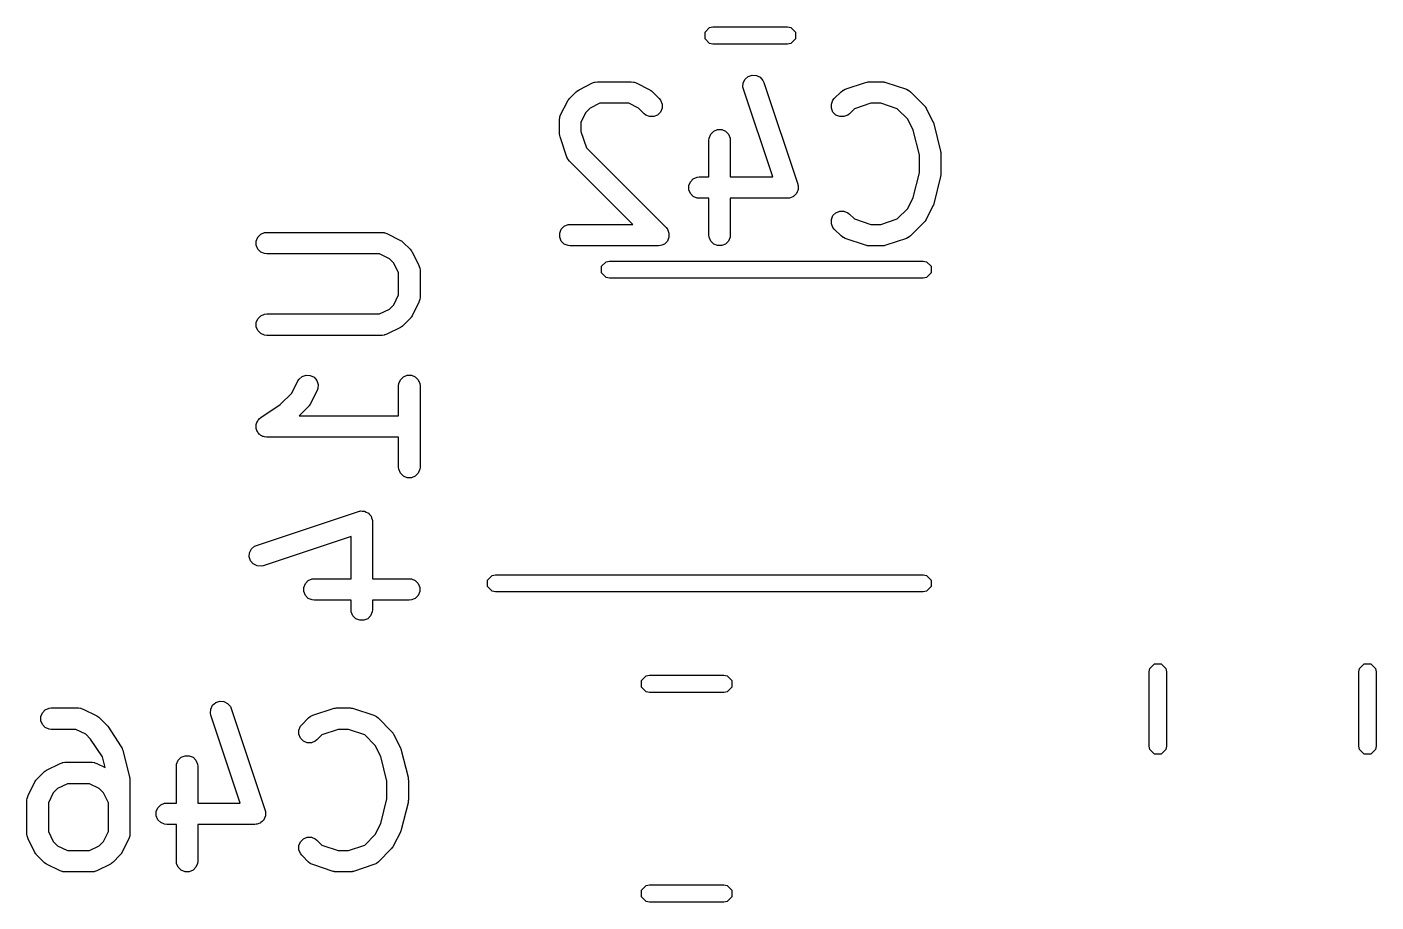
# Model space of a CAD drawing. Header units: inches. Extents: x 0.27 to 2.89, y 0.32 to 2.19.
# Drawn here: x 0.2699 to 0.6423, y 0.8537 to 1.0953 of the extents above; entities that cross this region are included whole.
import ezdxf

# ---------------------------------------------------------------- set-up
doc = ezdxf.new("R2010")
doc.units = ezdxf.units.IN
doc.header["$MEASUREMENT"] = 0
doc.layers.add('BLACK', color=250, linetype='CONTINUOUS')

msp = doc.modelspace()

# ---------------------------------------------------------------- linework, layer by layer
at = {"layer": 'BLACK', "linetype": 'CONTINUOUS'}
for p, q in [((0.45708, 1.09383), (0.45835, 1.0951)), ((0.45835, 1.0951), (0.45926, 1.09528)), ((0.45926, 1.09528), (0.47983, 1.09528)), ((0.47983, 1.09528), (0.48073, 1.0951)), ((0.48073, 1.0951), (0.48201, 1.09383)), ((0.45708, 1.09202), (0.45708, 1.09383)), ((0.45835, 1.09074), (0.45708, 1.09202)), ((0.48201, 1.09202), (0.48073, 1.09074)), ((0.48201, 1.09383), (0.48201, 1.09202)), ((0.45926, 1.09056), (0.45835, 1.09074)), ((0.47983, 1.09056), (0.45926, 1.09056)), ((0.48073, 1.09074), (0.47983, 1.09056)), ((0.42604, 1.07982), (0.42658, 1.08003)), ((0.42658, 1.08003), (0.42669, 1.08004)), ((0.42669, 1.08004), (0.42679, 1.08008)), ((0.42679, 1.08008), (0.42736, 1.08013)), ((0.42736, 1.08013), (0.43673, 1.08013)), ((0.43673, 1.08013), (0.43731, 1.08008)), ((0.43731, 1.08008), (0.43741, 1.08004)), ((0.43741, 1.08004), (0.43751, 1.08003)), ((0.43751, 1.08003), (0.43806, 1.07982)), ((0.46763, 1.07984), (0.46815, 1.08087)), ((0.46815, 1.08087), (0.46902, 1.08162)), ((0.46902, 1.08162), (0.47011, 1.08198)), ((0.47011, 1.08198), (0.47126, 1.0819)), ((0.47126, 1.0819), (0.47229, 1.08139)), ((0.47229, 1.08139), (0.47305, 1.08052)), ((0.47305, 1.08052), (0.47328, 1.07999)), ((0.47328, 1.07999), (0.48266, 1.05187)), ((0.49579, 1.07811), (0.50142, 1.07998)), ((0.50142, 1.07998), (0.5017, 1.08005)), ((0.5017, 1.08005), (0.50178, 1.08008)), ((0.50178, 1.08008), (0.50188, 1.08009)), ((0.50188, 1.08009), (0.50198, 1.08011)), ((0.50198, 1.08011), (0.50206, 1.0801)), ((0.50206, 1.0801), (0.50235, 1.08013)), ((0.50235, 1.08013), (0.5061, 1.08013)), ((0.5061, 1.08013), (0.50639, 1.0801)), ((0.50639, 1.0801), (0.50647, 1.08011)), ((0.50647, 1.08011), (0.50657, 1.08009)), ((0.50657, 1.08009), (0.50668, 1.08008)), ((0.50668, 1.08008), (0.50675, 1.08005)), ((0.50675, 1.08005), (0.50703, 1.07998)), ((0.50703, 1.07998), (0.51266, 1.07811)), ((0.41965, 1.07552), (0.42152, 1.07739)), ((0.42152, 1.07739), (0.42175, 1.07758)), ((0.42175, 1.07758), (0.4218, 1.07764)), ((0.4218, 1.07764), (0.42189, 1.07769)), ((0.42189, 1.07769), (0.42197, 1.07776)), ((0.42197, 1.07776), (0.42204, 1.07779)), ((0.42204, 1.07779), (0.42229, 1.07795)), ((0.42229, 1.07795), (0.42604, 1.07982)), ((0.43806, 1.07982), (0.4418, 1.07795)), ((0.4418, 1.07795), (0.44205, 1.07779)), ((0.44205, 1.07779), (0.44212, 1.07776)), ((0.44212, 1.07776), (0.44221, 1.07769)), ((0.44221, 1.07769), (0.44229, 1.07764)), ((0.44229, 1.07764), (0.44235, 1.07758)), ((0.44235, 1.07758), (0.44257, 1.07739)), ((0.44257, 1.07739), (0.44445, 1.07552)), ((0.46755, 1.07869), (0.46763, 1.07984)), ((0.46768, 1.07812), (0.46755, 1.07869)), ((0.47576, 1.05389), (0.46768, 1.07812)), ((0.49276, 1.07552), (0.49464, 1.07739)), ((0.49464, 1.07739), (0.49509, 1.07776)), ((0.49509, 1.07776), (0.49518, 1.0778)), ((0.49518, 1.0778), (0.49527, 1.07787)), ((0.49527, 1.07787), (0.49579, 1.07811)), ((0.51266, 1.07811), (0.51319, 1.07787)), ((0.51319, 1.07787), (0.51327, 1.0778)), ((0.51327, 1.0778), (0.51337, 1.07776)), ((0.51337, 1.07776), (0.51381, 1.07739)), ((0.51381, 1.07739), (0.51756, 1.07364)), ((0.41722, 1.071), (0.4191, 1.07475)), ((0.4191, 1.07475), (0.41925, 1.075)), ((0.41925, 1.075), (0.41928, 1.07507)), ((0.41928, 1.07507), (0.41935, 1.07515)), ((0.41935, 1.07515), (0.4194, 1.07524)), ((0.4194, 1.07524), (0.41946, 1.07529)), ((0.41946, 1.07529), (0.41965, 1.07552)), ((0.42536, 1.07288), (0.42416, 1.07168)), ((0.42806, 1.07423), (0.42536, 1.07288)), ((0.43604, 1.07423), (0.42806, 1.07423)), ((0.43874, 1.07288), (0.43604, 1.07423)), ((0.44027, 1.07134), (0.43874, 1.07288)), ((0.44445, 1.07552), (0.44481, 1.07507)), ((0.44481, 1.07507), (0.44526, 1.07401)), ((0.44526, 1.07285), (0.44481, 1.07179)), ((0.44526, 1.07401), (0.44526, 1.07285)), ((0.49196, 1.07401), (0.4924, 1.07507)), ((0.49196, 1.07285), (0.49196, 1.07401)), ((0.4924, 1.07179), (0.49196, 1.07285)), ((0.4924, 1.07507), (0.49276, 1.07552)), ((0.49832, 1.07272), (0.49694, 1.07134)), ((0.50283, 1.07423), (0.49832, 1.07272)), ((0.50562, 1.07423), (0.50283, 1.07423)), ((0.51013, 1.07272), (0.50562, 1.07423)), ((0.51305, 1.06981), (0.51013, 1.07272)), ((0.51756, 1.07364), (0.51775, 1.07342)), ((0.51775, 1.07342), (0.51781, 1.07337)), ((0.51781, 1.07337), (0.51786, 1.07328)), ((0.51786, 1.07328), (0.51793, 1.0732)), ((0.51793, 1.0732), (0.51796, 1.07312)), ((0.51796, 1.07312), (0.51812, 1.07288)), ((0.51812, 1.07288), (0.51999, 1.06913)), ((0.41691, 1.06968), (0.41697, 1.07026)), ((0.41691, 1.06593), (0.41691, 1.06968)), ((0.41697, 1.07026), (0.41701, 1.07036)), ((0.41701, 1.07046), (0.41722, 1.071)), ((0.41701, 1.07036), (0.41701, 1.07046)), ((0.42416, 1.07168), (0.42281, 1.06898)), ((0.42281, 1.06898), (0.42281, 1.06641)), ((0.44072, 1.07098), (0.44027, 1.07134)), ((0.44178, 1.07053), (0.44072, 1.07098)), ((0.44294, 1.07053), (0.44178, 1.07053)), ((0.444, 1.07098), (0.44294, 1.07053)), ((0.44481, 1.07179), (0.444, 1.07098)), ((0.49321, 1.07098), (0.4924, 1.07179)), ((0.49428, 1.07053), (0.49321, 1.07098)), ((0.49543, 1.07053), (0.49428, 1.07053)), ((0.49649, 1.07098), (0.49543, 1.07053)), ((0.49694, 1.07134), (0.49649, 1.07098)), ((0.51456, 1.06678), (0.51305, 1.06981)), ((0.51999, 1.06913), (0.52001, 1.06908)), ((0.52001, 1.06908), (0.52002, 1.06907)), ((0.52002, 1.06907), (0.52011, 1.06883)), ((0.52011, 1.06883), (0.5202, 1.06859)), ((0.41694, 1.06564), (0.41691, 1.06593)), ((0.41693, 1.06556), (0.41694, 1.06564)), ((0.41696, 1.06546), (0.41693, 1.06556)), ((0.41697, 1.06536), (0.41696, 1.06546)), ((0.417, 1.06528), (0.41697, 1.06536)), ((0.41706, 1.065), (0.417, 1.06528)), ((0.42281, 1.06641), (0.42432, 1.0619)), ((0.45821, 1.06463), (0.45865, 1.0657)), ((0.45865, 1.0657), (0.45947, 1.06651)), ((0.45947, 1.06651), (0.46053, 1.06695)), ((0.46053, 1.06695), (0.46168, 1.06695)), ((0.46168, 1.06695), (0.46275, 1.06651)), ((0.46275, 1.06651), (0.46356, 1.0657)), ((0.46356, 1.0657), (0.464, 1.06463)), ((0.51627, 1.05994), (0.51456, 1.06678)), ((0.5202, 1.06859), (0.5202, 1.06857)), ((0.5202, 1.06857), (0.52021, 1.06852)), ((0.52021, 1.06852), (0.52209, 1.06102)), ((0.41894, 1.05937), (0.41706, 1.065)), ((0.42432, 1.0619), (0.44632, 1.0399)), ((0.45815, 1.06406), (0.45821, 1.06463)), ((0.45815, 1.05389), (0.45815, 1.06406)), ((0.464, 1.06463), (0.46406, 1.06406)), ((0.46406, 1.06406), (0.46406, 1.05389)), ((0.41917, 1.05885), (0.41894, 1.05937)), ((0.41924, 1.05877), (0.41917, 1.05885)), ((0.41928, 1.05867), (0.41924, 1.05877)), ((0.41965, 1.05822), (0.41928, 1.05867)), ((0.43711, 1.04076), (0.41965, 1.05822)), ((0.51627, 1.05505), (0.51627, 1.05994)), ((0.52209, 1.06102), (0.5221, 1.06092)), ((0.5221, 1.06092), (0.52212, 1.06088)), ((0.52212, 1.06088), (0.52214, 1.06067)), ((0.52214, 1.06067), (0.52217, 1.06045)), ((0.52217, 1.06045), (0.52217, 1.06041)), ((0.52217, 1.06041), (0.52218, 1.06031)), ((0.52218, 1.06031), (0.52218, 1.05468)), ((0.45491, 1.05383), (0.45548, 1.05389)), ((0.45548, 1.05389), (0.45815, 1.05389)), ((0.46406, 1.05389), (0.47576, 1.05389)), ((0.51456, 1.04821), (0.51627, 1.05505)), ((0.52209, 1.05397), (0.52021, 1.04647)), ((0.5221, 1.05407), (0.52209, 1.05397)), ((0.52212, 1.05411), (0.5221, 1.05407)), ((0.52214, 1.05432), (0.52212, 1.05411)), ((0.52217, 1.05454), (0.52214, 1.05432)), ((0.52218, 1.05468), (0.52217, 1.05458)), ((0.52217, 1.05458), (0.52217, 1.05454)), ((0.45259, 1.05151), (0.45303, 1.05257)), ((0.45259, 1.05036), (0.45259, 1.05151)), ((0.45303, 1.04929), (0.45259, 1.05036)), ((0.45303, 1.05257), (0.45384, 1.05339)), ((0.45384, 1.05339), (0.45491, 1.05383)), ((0.4827, 1.05015), (0.48249, 1.04973)), ((0.48266, 1.05187), (0.48272, 1.05158)), ((0.48271, 1.05026), (0.4827, 1.05015)), ((0.48275, 1.05036), (0.48271, 1.05026)), ((0.48272, 1.05158), (0.48275, 1.05151)), ((0.48275, 1.05151), (0.48275, 1.05145)), ((0.48275, 1.05145), (0.48278, 1.0513)), ((0.48278, 1.0513), (0.48275, 1.05083)), ((0.48275, 1.05083), (0.48275, 1.05036)), ((0.45384, 1.04848), (0.45303, 1.04929)), ((0.45491, 1.04804), (0.45384, 1.04848)), ((0.45548, 1.04798), (0.45491, 1.04804)), ((0.45815, 1.04798), (0.45548, 1.04798)), ((0.45815, 1.03781), (0.45815, 1.04798)), ((0.47985, 1.04798), (0.46406, 1.04798)), ((0.46406, 1.04798), (0.46406, 1.03781)), ((0.48015, 1.04801), (0.47985, 1.04798)), ((0.48022, 1.048), (0.48015, 1.04801)), ((0.48028, 1.04802), (0.48022, 1.048)), ((0.48043, 1.04804), (0.48028, 1.04802)), ((0.48087, 1.04822), (0.48043, 1.04804)), ((0.48132, 1.04837), (0.48087, 1.04822)), ((0.4814, 1.04844), (0.48132, 1.04837)), ((0.48149, 1.04848), (0.4814, 1.04844)), ((0.48183, 1.04881), (0.48149, 1.04848)), ((0.48219, 1.04912), (0.48183, 1.04881)), ((0.48223, 1.04922), (0.48219, 1.04912)), ((0.48231, 1.04929), (0.48223, 1.04922)), ((0.48249, 1.04973), (0.48231, 1.04929)), ((0.51305, 1.04518), (0.51456, 1.04821)), ((0.52021, 1.04647), (0.5202, 1.04643)), ((0.5202, 1.04643), (0.5202, 1.0464)), ((0.49196, 1.04214), (0.4924, 1.0432)), ((0.4924, 1.0432), (0.49321, 1.04401)), ((0.49321, 1.04401), (0.49428, 1.04446)), ((0.49428, 1.04446), (0.49543, 1.04446)), ((0.49543, 1.04446), (0.49649, 1.04401)), ((0.49649, 1.04401), (0.49694, 1.04365)), ((0.49694, 1.04365), (0.49832, 1.04227)), ((0.51013, 1.04227), (0.51305, 1.04518)), ((0.51999, 1.04586), (0.51812, 1.04211)), ((0.52001, 1.04591), (0.51999, 1.04586)), ((0.52002, 1.04592), (0.52001, 1.04591)), ((0.52011, 1.04616), (0.52002, 1.04592)), ((0.5202, 1.0464), (0.52011, 1.04616)), ((0.41697, 1.03839), (0.41741, 1.03945)), ((0.41741, 1.03945), (0.41822, 1.04027)), ((0.41822, 1.04027), (0.41929, 1.04071)), ((0.41929, 1.04071), (0.41986, 1.04076)), ((0.41986, 1.04076), (0.43711, 1.04076)), ((0.44632, 1.0399), (0.44669, 1.03945)), ((0.44669, 1.03945), (0.44713, 1.03839)), ((0.49196, 1.04098), (0.49196, 1.04214)), ((0.4924, 1.03992), (0.49196, 1.04098)), ((0.49276, 1.03947), (0.4924, 1.03992)), ((0.49464, 1.0376), (0.49276, 1.03947)), ((0.49832, 1.04227), (0.50283, 1.04076)), ((0.50283, 1.04076), (0.50562, 1.04076)), ((0.50562, 1.04076), (0.51013, 1.04227)), ((0.51756, 1.04135), (0.51381, 1.0376)), ((0.51775, 1.04157), (0.51756, 1.04135)), ((0.51781, 1.04162), (0.51775, 1.04157)), ((0.51786, 1.04171), (0.51781, 1.04162)), ((0.51793, 1.04179), (0.51786, 1.04171)), ((0.51796, 1.04187), (0.51793, 1.04179)), ((0.51812, 1.04211), (0.51796, 1.04187)), ((0.33318, 1.03618), (0.33362, 1.03724)), ((0.33318, 1.03503), (0.33318, 1.03618)), ((0.33362, 1.03724), (0.33444, 1.03806)), ((0.33444, 1.03806), (0.3355, 1.0385)), ((0.3355, 1.0385), (0.33608, 1.03855)), ((0.33608, 1.03855), (0.36795, 1.03855)), ((0.36795, 1.03855), (0.36853, 1.0385)), ((0.36853, 1.0385), (0.36862, 1.03846)), ((0.36862, 1.03846), (0.36873, 1.03845)), ((0.36873, 1.03845), (0.36927, 1.03824)), ((0.36927, 1.03824), (0.37302, 1.03637)), ((0.37302, 1.03637), (0.37327, 1.03621)), ((0.37327, 1.03621), (0.37334, 1.03618)), ((0.37334, 1.03618), (0.37342, 1.03612)), ((0.37342, 1.03612), (0.37351, 1.03606)), ((0.37351, 1.03606), (0.37356, 1.036)), ((0.37356, 1.036), (0.37379, 1.03582)), ((0.37379, 1.03582), (0.37566, 1.03394)), ((0.41697, 1.03723), (0.41697, 1.03839)), ((0.41741, 1.03617), (0.41697, 1.03723)), ((0.41822, 1.03536), (0.41741, 1.03617)), ((0.41929, 1.03491), (0.41822, 1.03536)), ((0.44587, 1.03536), (0.44512, 1.03504)), ((0.44669, 1.03617), (0.44587, 1.03536)), ((0.44713, 1.03723), (0.44669, 1.03617)), ((0.44713, 1.03839), (0.44713, 1.03723)), ((0.45821, 1.03723), (0.45815, 1.03781)), ((0.45865, 1.03617), (0.45821, 1.03723)), ((0.45947, 1.03536), (0.45865, 1.03617)), ((0.46053, 1.03491), (0.45947, 1.03536)), ((0.46275, 1.03536), (0.46168, 1.03491)), ((0.46356, 1.03617), (0.46275, 1.03536)), ((0.464, 1.03723), (0.46356, 1.03617)), ((0.46406, 1.03781), (0.464, 1.03723)), ((0.49509, 1.03723), (0.49464, 1.0376)), ((0.49518, 1.03719), (0.49509, 1.03723)), ((0.49527, 1.03712), (0.49518, 1.03719)), ((0.49579, 1.03688), (0.49527, 1.03712)), ((0.50142, 1.03501), (0.49579, 1.03688)), ((0.51266, 1.03688), (0.50703, 1.03501)), ((0.51319, 1.03712), (0.51266, 1.03688)), ((0.51327, 1.03719), (0.51319, 1.03712)), ((0.51337, 1.03723), (0.51327, 1.03719)), ((0.51381, 1.0376), (0.51337, 1.03723)), ((0.33362, 1.03396), (0.33318, 1.03503)), ((0.33444, 1.03315), (0.33362, 1.03396)), ((0.3355, 1.03271), (0.33444, 1.03315)), ((0.33608, 1.03265), (0.3355, 1.03271)), ((0.36725, 1.03265), (0.33608, 1.03265)), ((0.36995, 1.0313), (0.36725, 1.03265)), ((0.37566, 1.03394), (0.37585, 1.03371)), ((0.37585, 1.03371), (0.37591, 1.03366)), ((0.37591, 1.03366), (0.37596, 1.03357)), ((0.37596, 1.03357), (0.37603, 1.03349)), ((0.37603, 1.03349), (0.37606, 1.03342)), ((0.37606, 1.03342), (0.37622, 1.03317)), ((0.37622, 1.03317), (0.37809, 1.02942)), ((0.41986, 1.03486), (0.41929, 1.03491)), ((0.44423, 1.03486), (0.41986, 1.03486)), ((0.44481, 1.03491), (0.44423, 1.03486)), ((0.44512, 1.03504), (0.44481, 1.03491)), ((0.46168, 1.03491), (0.46053, 1.03491)), ((0.5017, 1.03494), (0.50142, 1.03501)), ((0.50178, 1.03491), (0.5017, 1.03494)), ((0.50188, 1.0349), (0.50178, 1.03491)), ((0.50198, 1.03488), (0.50188, 1.0349)), ((0.50206, 1.03489), (0.50198, 1.03488)), ((0.50235, 1.03486), (0.50206, 1.03489)), ((0.5061, 1.03486), (0.50235, 1.03486)), ((0.50639, 1.03489), (0.5061, 1.03486)), ((0.50647, 1.03488), (0.50639, 1.03489)), ((0.50657, 1.0349), (0.50647, 1.03488)), ((0.50668, 1.03491), (0.50657, 1.0349)), ((0.50675, 1.03494), (0.50668, 1.03491)), ((0.50703, 1.03501), (0.50675, 1.03494)), ((0.37115, 1.0301), (0.36995, 1.0313)), ((0.3725, 1.02741), (0.37115, 1.0301)), ((0.37809, 1.02942), (0.3783, 1.02888)), ((0.3783, 1.02888), (0.37831, 1.02878)), ((0.37831, 1.02878), (0.37835, 1.02868)), ((0.37835, 1.02868), (0.3784, 1.0281)), ((0.3784, 1.0281), (0.3784, 1.0206)), ((0.42851, 1.02921), (0.42979, 1.03049)), ((0.42851, 1.0274), (0.42851, 1.02921)), ((0.42979, 1.03049), (0.43069, 1.03067)), ((0.43069, 1.03067), (0.51731, 1.03067)), ((0.51731, 1.03067), (0.51821, 1.03049)), ((0.51821, 1.03049), (0.51949, 1.02921)), ((0.51949, 1.02921), (0.51949, 1.0274)), ((0.3725, 1.0213), (0.3725, 1.02741)), ((0.42979, 1.02612), (0.42851, 1.0274)), ((0.43069, 1.02594), (0.42979, 1.02612)), ((0.51731, 1.02594), (0.43069, 1.02594)), ((0.51821, 1.02612), (0.51731, 1.02594)), ((0.51949, 1.0274), (0.51821, 1.02612)), ((0.37115, 1.0186), (0.3725, 1.0213)), ((0.3784, 1.0206), (0.37835, 1.02003)), ((0.36725, 1.01606), (0.36995, 1.01741)), ((0.36995, 1.01741), (0.37115, 1.0186)), ((0.37809, 1.01928), (0.37622, 1.01553)), ((0.3783, 1.01982), (0.37809, 1.01928)), ((0.37831, 1.01993), (0.3783, 1.01982)), ((0.37835, 1.02003), (0.37831, 1.01993)), ((0.33318, 1.01368), (0.33362, 1.01475)), ((0.33318, 1.01253), (0.33318, 1.01368)), ((0.33362, 1.01475), (0.33444, 1.01556)), ((0.33444, 1.01556), (0.3355, 1.016)), ((0.3355, 1.016), (0.33608, 1.01606)), ((0.33608, 1.01606), (0.36725, 1.01606)), ((0.37566, 1.01477), (0.37379, 1.01289)), ((0.37585, 1.01499), (0.37566, 1.01477)), ((0.37591, 1.01504), (0.37585, 1.01499)), ((0.37596, 1.01513), (0.37591, 1.01504)), ((0.37603, 1.01521), (0.37596, 1.01513)), ((0.37606, 1.01529), (0.37603, 1.01521)), ((0.37622, 1.01553), (0.37606, 1.01529)), ((0.33362, 1.01146), (0.33318, 1.01253)), ((0.33444, 1.01065), (0.33362, 1.01146)), ((0.3355, 1.01021), (0.33444, 1.01065)), ((0.33608, 1.01015), (0.3355, 1.01021)), ((0.36795, 1.01015), (0.33608, 1.01015)), ((0.36853, 1.01021), (0.36795, 1.01015)), ((0.36862, 1.01025), (0.36853, 1.01021)), ((0.36873, 1.01026), (0.36862, 1.01025)), ((0.36927, 1.01046), (0.36873, 1.01026)), ((0.37302, 1.01234), (0.36927, 1.01046)), ((0.37327, 1.01249), (0.37302, 1.01234)), ((0.37334, 1.01252), (0.37327, 1.01249)), ((0.37342, 1.01259), (0.37334, 1.01252)), ((0.37351, 1.01265), (0.37342, 1.01259)), ((0.37356, 1.01271), (0.37351, 1.01265)), ((0.37379, 1.01289), (0.37356, 1.01271)), ((0.34469, 0.99755), (0.345, 0.99804)), ((0.345, 0.99804), (0.34587, 0.9988)), ((0.34587, 0.9988), (0.34696, 0.99916)), ((0.34696, 0.99916), (0.34811, 0.99908)), ((0.34811, 0.99908), (0.34914, 0.99856)), ((0.34914, 0.99856), (0.34989, 0.99769)), ((0.37299, 0.99787), (0.37381, 0.99869)), ((0.37381, 0.99869), (0.37487, 0.99913)), ((0.37487, 0.99913), (0.37603, 0.99913)), ((0.37603, 0.99913), (0.37709, 0.99869)), ((0.37709, 0.99869), (0.3779, 0.99787)), ((0.34303, 0.99423), (0.34469, 0.99755)), ((0.34997, 0.99491), (0.34809, 0.99116)), ((0.34989, 0.99769), (0.35026, 0.9966)), ((0.35018, 0.99545), (0.34997, 0.99491)), ((0.35026, 0.9966), (0.35018, 0.99545)), ((0.3725, 0.99623), (0.37255, 0.99681)), ((0.3725, 0.98794), (0.3725, 0.99623)), ((0.37255, 0.99681), (0.37299, 0.99787)), ((0.3779, 0.99787), (0.37835, 0.99681)), ((0.37835, 0.99681), (0.3784, 0.99623)), ((0.3784, 0.99623), (0.3784, 0.97373)), ((0.33444, 0.98744), (0.33982, 0.99103)), ((0.33982, 0.99103), (0.34303, 0.99423)), ((0.34773, 0.99062), (0.34754, 0.99039)), ((0.34779, 0.99067), (0.34773, 0.99062)), ((0.34784, 0.99076), (0.34779, 0.99067)), ((0.34791, 0.99084), (0.34784, 0.99076)), ((0.34794, 0.99091), (0.34791, 0.99084)), ((0.34809, 0.99116), (0.34794, 0.99091)), ((0.33383, 0.98683), (0.33399, 0.98707)), ((0.33399, 0.98707), (0.33444, 0.98744)), ((0.33444, 0.98744), (0.33444, 0.98744)), ((0.33444, 0.98744), (0.33444, 0.98744)), ((0.33444, 0.98744), (0.33444, 0.98744)), ((0.34754, 0.99039), (0.34508, 0.98794)), ((0.34508, 0.98794), (0.3725, 0.98794)), ((0.33313, 0.98499), (0.33318, 0.98527)), ((0.33318, 0.9847), (0.33313, 0.98499)), ((0.33318, 0.98556), (0.3333, 0.98583)), ((0.33318, 0.98527), (0.33318, 0.98556)), ((0.33318, 0.98441), (0.33318, 0.9847)), ((0.33329, 0.98414), (0.33318, 0.98441)), ((0.33335, 0.98386), (0.33329, 0.98414)), ((0.3333, 0.98583), (0.33335, 0.98612)), ((0.33335, 0.98612), (0.33351, 0.98636)), ((0.33351, 0.98361), (0.33335, 0.98386)), ((0.33351, 0.98636), (0.33362, 0.98662)), ((0.33362, 0.98334), (0.33351, 0.98361)), ((0.33362, 0.98662), (0.33383, 0.98683)), ((0.33383, 0.98314), (0.33362, 0.98334)), ((0.33399, 0.9829), (0.33383, 0.98314)), ((0.33423, 0.98274), (0.33399, 0.9829)), ((0.33444, 0.98253), (0.33423, 0.98274)), ((0.33471, 0.98242), (0.33444, 0.98253)), ((0.33495, 0.98226), (0.33471, 0.98242)), ((0.33523, 0.9822), (0.33495, 0.98226)), ((0.3355, 0.98209), (0.33523, 0.9822)), ((0.33607, 0.98203), (0.3355, 0.98209)), ((0.33608, 0.98203), (0.33607, 0.98203)), ((0.3725, 0.98203), (0.33608, 0.98203)), ((0.33608, 0.98203), (0.33608, 0.98203)), ((0.33608, 0.98203), (0.33608, 0.98203)), ((0.3725, 0.97373), (0.3725, 0.98203)), ((0.37255, 0.97316), (0.3725, 0.97373)), ((0.37299, 0.97209), (0.37255, 0.97316)), ((0.37381, 0.97128), (0.37299, 0.97209)), ((0.3779, 0.97209), (0.37709, 0.97128)), ((0.37835, 0.97316), (0.3779, 0.97209)), ((0.3784, 0.97373), (0.37835, 0.97316)), ((0.37487, 0.97084), (0.37381, 0.97128)), ((0.37603, 0.97084), (0.37487, 0.97084)), ((0.37709, 0.97128), (0.37603, 0.97084)), ((0.33327, 0.95216), (0.36139, 0.96154)), ((0.36139, 0.96154), (0.36168, 0.9616)), ((0.36168, 0.9616), (0.36175, 0.96163)), ((0.36175, 0.96163), (0.36181, 0.96163)), ((0.36181, 0.96163), (0.36196, 0.96167)), ((0.36196, 0.96167), (0.36243, 0.96163)), ((0.36243, 0.96163), (0.3629, 0.96163)), ((0.3629, 0.96163), (0.363, 0.96159)), ((0.363, 0.96159), (0.36311, 0.96158)), ((0.36311, 0.96158), (0.36353, 0.96137)), ((0.36353, 0.96137), (0.36397, 0.96119)), ((0.36397, 0.96119), (0.36404, 0.96112)), ((0.36404, 0.96112), (0.36414, 0.96107)), ((0.36414, 0.96107), (0.36445, 0.96071)), ((0.36445, 0.96071), (0.36478, 0.96038)), ((0.36478, 0.96038), (0.36482, 0.96028)), ((0.36482, 0.96028), (0.36489, 0.9602)), ((0.36489, 0.9602), (0.36504, 0.95975)), ((0.36504, 0.95975), (0.36522, 0.95931)), ((0.36522, 0.95931), (0.36524, 0.95916)), ((0.36524, 0.95916), (0.36526, 0.95911)), ((0.36526, 0.95911), (0.36525, 0.95903)), ((0.36525, 0.95903), (0.36528, 0.95874)), ((0.36528, 0.95874), (0.36528, 0.94294)), ((0.35937, 0.95464), (0.33514, 0.94656)), ((0.35937, 0.94294), (0.35937, 0.95464)), ((0.33128, 0.94899), (0.33136, 0.95014)), ((0.33136, 0.95014), (0.33187, 0.95117)), ((0.33187, 0.95117), (0.33274, 0.95193)), ((0.33274, 0.95193), (0.33327, 0.95216)), ((0.33164, 0.9479), (0.33128, 0.94899)), ((0.33239, 0.94703), (0.33164, 0.9479)), ((0.33342, 0.94652), (0.33239, 0.94703)), ((0.33457, 0.94643), (0.33342, 0.94652)), ((0.33514, 0.94656), (0.33457, 0.94643)), ((0.34675, 0.94163), (0.34756, 0.94244)), ((0.34756, 0.94244), (0.34863, 0.94289)), ((0.34863, 0.94289), (0.3492, 0.94294)), ((0.3492, 0.94294), (0.35937, 0.94294)), ((0.36528, 0.94294), (0.37545, 0.94294)), ((0.37545, 0.94294), (0.37603, 0.94289)), ((0.37603, 0.94289), (0.37709, 0.94244)), ((0.37709, 0.94244), (0.3779, 0.94163)), ((0.39701, 0.9426), (0.39829, 0.94388)), ((0.39701, 0.94079), (0.39701, 0.9426)), ((0.39829, 0.94388), (0.3992, 0.94406)), ((0.3992, 0.94406), (0.51731, 0.94406)), ((0.51731, 0.94406), (0.51821, 0.94388)), ((0.51821, 0.94388), (0.51949, 0.9426)), ((0.51949, 0.9426), (0.51949, 0.94079)), ((0.34631, 0.94057), (0.34675, 0.94163)), ((0.34631, 0.93941), (0.34631, 0.94057)), ((0.34675, 0.93835), (0.34631, 0.93941)), ((0.3779, 0.94163), (0.37835, 0.94057)), ((0.37835, 0.93941), (0.3779, 0.93835)), ((0.37835, 0.94057), (0.37835, 0.93941)), ((0.39829, 0.93951), (0.39701, 0.94079)), ((0.3992, 0.93933), (0.39829, 0.93951)), ((0.51731, 0.93933), (0.3992, 0.93933)), ((0.51821, 0.93951), (0.51731, 0.93933)), ((0.51949, 0.94079), (0.51821, 0.93951)), ((0.34756, 0.93753), (0.34675, 0.93835)), ((0.34863, 0.93709), (0.34756, 0.93753)), ((0.3492, 0.93704), (0.34863, 0.93709)), ((0.35937, 0.93704), (0.3492, 0.93704)), ((0.35937, 0.93436), (0.35937, 0.93704)), ((0.37545, 0.93704), (0.36528, 0.93704)), ((0.36528, 0.93704), (0.36528, 0.93436)), ((0.37603, 0.93709), (0.37545, 0.93704)), ((0.37709, 0.93753), (0.37603, 0.93709)), ((0.3779, 0.93835), (0.37709, 0.93753)), ((0.35943, 0.93379), (0.35937, 0.93436)), ((0.35987, 0.93272), (0.35943, 0.93379)), ((0.36069, 0.93191), (0.35987, 0.93272)), ((0.36175, 0.93147), (0.36069, 0.93191)), ((0.3629, 0.93147), (0.36175, 0.93147)), ((0.36397, 0.93191), (0.3629, 0.93147)), ((0.36478, 0.93272), (0.36397, 0.93191)), ((0.36522, 0.93379), (0.36478, 0.93272)), ((0.36528, 0.93436), (0.36522, 0.93379)), ((0.43953, 0.91484), (0.44081, 0.91612)), ((0.44081, 0.91612), (0.44171, 0.9163)), ((0.44171, 0.9163), (0.46229, 0.9163)), ((0.46229, 0.9163), (0.46319, 0.91612)), ((0.46319, 0.91612), (0.46447, 0.91484)), ((0.5797, 0.91729), (0.57988, 0.91819)), ((0.5797, 0.89671), (0.5797, 0.91729)), ((0.57988, 0.91819), (0.58116, 0.91947)), ((0.58116, 0.91947), (0.58297, 0.91947)), ((0.58297, 0.91947), (0.58425, 0.91819)), ((0.58425, 0.91819), (0.58443, 0.91729)), ((0.58443, 0.91729), (0.58443, 0.89671)), ((0.63757, 0.91729), (0.63775, 0.91819)), ((0.63757, 0.89671), (0.63757, 0.91729)), ((0.63775, 0.91819), (0.63903, 0.91947)), ((0.63903, 0.91947), (0.64084, 0.91947)), ((0.64084, 0.91947), (0.64212, 0.91819)), ((0.64212, 0.91819), (0.6423, 0.91729)), ((0.6423, 0.91729), (0.6423, 0.89671)), ((0.43953, 0.91303), (0.43953, 0.91484)), ((0.44081, 0.91175), (0.43953, 0.91303)), ((0.46447, 0.91303), (0.46319, 0.91175)), ((0.46447, 0.91484), (0.46447, 0.91303)), ((0.32115, 0.90801), (0.32202, 0.90876)), ((0.32202, 0.90876), (0.32311, 0.90913)), ((0.32311, 0.90913), (0.32426, 0.90904)), ((0.32426, 0.90904), (0.32529, 0.90853)), ((0.44171, 0.91157), (0.44081, 0.91175)), ((0.46229, 0.91157), (0.44171, 0.91157)), ((0.46319, 0.91175), (0.46229, 0.91157)), ((0.27372, 0.9049), (0.27416, 0.90596)), ((0.27416, 0.90596), (0.27497, 0.90678)), ((0.27497, 0.90678), (0.27604, 0.90722)), ((0.27604, 0.90722), (0.27661, 0.90727)), ((0.27661, 0.90727), (0.28411, 0.90727)), ((0.28411, 0.90727), (0.28469, 0.90722)), ((0.28469, 0.90722), (0.28478, 0.90718)), ((0.28478, 0.90718), (0.28489, 0.90717)), ((0.28489, 0.90717), (0.28543, 0.90696)), ((0.28543, 0.90696), (0.28918, 0.90509)), ((0.28918, 0.90509), (0.28943, 0.90493)), ((0.28943, 0.90493), (0.2895, 0.9049)), ((0.32055, 0.90583), (0.32063, 0.90698)), ((0.32068, 0.90526), (0.32055, 0.90583)), ((0.32063, 0.90698), (0.32115, 0.90801)), ((0.32876, 0.88103), (0.32068, 0.90526)), ((0.32529, 0.90853), (0.32605, 0.90766)), ((0.32605, 0.90766), (0.32628, 0.90713)), ((0.32628, 0.90713), (0.33566, 0.87901)), ((0.34809, 0.9049), (0.34818, 0.90494)), ((0.34818, 0.90494), (0.34827, 0.90501)), ((0.34827, 0.90501), (0.34879, 0.90525)), ((0.34879, 0.90525), (0.35442, 0.90712)), ((0.35442, 0.90712), (0.3547, 0.90719)), ((0.3547, 0.90719), (0.35478, 0.90722)), ((0.35478, 0.90722), (0.35488, 0.90723)), ((0.35488, 0.90723), (0.35498, 0.90725)), ((0.35498, 0.90725), (0.35506, 0.90725)), ((0.35506, 0.90725), (0.35535, 0.90727)), ((0.35535, 0.90727), (0.3591, 0.90727)), ((0.3591, 0.90727), (0.35939, 0.90725)), ((0.35939, 0.90725), (0.35947, 0.90725)), ((0.35947, 0.90725), (0.35957, 0.90723)), ((0.35957, 0.90723), (0.35968, 0.90722)), ((0.35968, 0.90722), (0.35975, 0.90719)), ((0.35975, 0.90719), (0.36003, 0.90712)), ((0.36003, 0.90712), (0.36566, 0.90525)), ((0.36566, 0.90525), (0.36619, 0.90501)), ((0.36619, 0.90501), (0.36627, 0.90494)), ((0.36627, 0.90494), (0.36637, 0.9049)), ((0.27372, 0.90375), (0.27372, 0.9049)), ((0.27416, 0.90268), (0.27372, 0.90375)), ((0.27497, 0.90187), (0.27416, 0.90268)), ((0.27604, 0.90143), (0.27497, 0.90187)), ((0.27661, 0.90137), (0.27604, 0.90143)), ((0.28341, 0.90137), (0.27661, 0.90137)), ((0.28611, 0.90002), (0.28341, 0.90137)), ((0.2895, 0.9049), (0.28958, 0.90484)), ((0.28958, 0.90484), (0.28967, 0.90478)), ((0.28967, 0.90478), (0.28972, 0.90472)), ((0.28972, 0.90472), (0.28995, 0.90454)), ((0.28995, 0.90454), (0.29182, 0.90266)), ((0.29182, 0.90266), (0.29182, 0.90266)), ((0.29182, 0.90266), (0.29182, 0.90266)), ((0.29182, 0.90266), (0.29201, 0.90243)), ((0.29201, 0.90243), (0.29219, 0.90221)), ((0.29219, 0.90221), (0.29219, 0.90221)), ((0.29219, 0.90221), (0.29219, 0.90221)), ((0.29219, 0.90221), (0.29594, 0.89659)), ((0.34496, 0.90115), (0.3454, 0.90221)), ((0.3454, 0.90221), (0.34576, 0.90266)), ((0.34576, 0.90266), (0.34764, 0.90454)), ((0.34764, 0.90454), (0.34809, 0.9049)), ((0.35583, 0.90137), (0.35132, 0.89987)), ((0.35862, 0.90137), (0.35583, 0.90137)), ((0.36313, 0.89987), (0.35862, 0.90137)), ((0.36637, 0.9049), (0.36681, 0.90454)), ((0.36681, 0.90454), (0.37056, 0.90079)), ((0.28744, 0.89869), (0.28611, 0.90002)), ((0.29074, 0.89374), (0.28744, 0.89869)), ((0.34496, 0.9), (0.34496, 0.90115)), ((0.3454, 0.89893), (0.34496, 0.9)), ((0.34621, 0.89812), (0.3454, 0.89893)), ((0.34728, 0.89768), (0.34621, 0.89812)), ((0.34843, 0.89768), (0.34728, 0.89768)), ((0.34949, 0.89812), (0.34843, 0.89768)), ((0.34994, 0.89848), (0.34949, 0.89812)), ((0.35132, 0.89987), (0.34994, 0.89848)), ((0.36605, 0.89695), (0.36313, 0.89987)), ((0.37056, 0.90079), (0.37075, 0.90056)), ((0.37075, 0.90056), (0.37081, 0.90051)), ((0.37081, 0.90051), (0.37086, 0.90042)), ((0.37086, 0.90042), (0.37093, 0.90034)), ((0.37093, 0.90034), (0.37096, 0.90027)), ((0.37096, 0.90027), (0.37112, 0.90002)), ((0.37112, 0.90002), (0.37299, 0.89627)), ((0.29147, 0.89082), (0.29074, 0.89374)), ((0.29594, 0.89659), (0.29611, 0.89627)), ((0.29611, 0.89627), (0.29615, 0.89621)), ((0.29615, 0.89621), (0.29618, 0.89614)), ((0.29618, 0.89614), (0.29621, 0.89608)), ((0.29621, 0.89608), (0.29623, 0.896)), ((0.29623, 0.896), (0.29635, 0.89566)), ((0.29635, 0.89566), (0.29822, 0.88817)), ((0.31247, 0.89365), (0.31353, 0.89409)), ((0.31353, 0.89409), (0.31468, 0.89409)), ((0.31468, 0.89409), (0.31575, 0.89365)), ((0.36756, 0.89392), (0.36605, 0.89695)), ((0.36927, 0.88709), (0.36756, 0.89392)), ((0.37299, 0.89627), (0.37301, 0.89623)), ((0.37301, 0.89623), (0.37302, 0.89621)), ((0.37302, 0.89621), (0.37311, 0.89597)), ((0.37311, 0.89597), (0.3732, 0.89573)), ((0.3732, 0.89573), (0.3732, 0.89571)), ((0.3732, 0.89571), (0.37321, 0.89566)), ((0.37321, 0.89566), (0.37509, 0.88817)), ((0.57988, 0.89581), (0.5797, 0.89671)), ((0.58116, 0.89453), (0.57988, 0.89581)), ((0.58297, 0.89453), (0.58116, 0.89453)), ((0.58425, 0.89581), (0.58297, 0.89453)), ((0.58443, 0.89671), (0.58425, 0.89581)), ((0.63775, 0.89581), (0.63757, 0.89671)), ((0.63903, 0.89453), (0.63775, 0.89581)), ((0.64084, 0.89453), (0.63903, 0.89453)), ((0.64212, 0.89581), (0.64084, 0.89453)), ((0.6423, 0.89671), (0.64212, 0.89581)), ((0.27504, 0.88993), (0.27529, 0.89009)), ((0.27529, 0.89009), (0.27904, 0.89197)), ((0.27904, 0.89197), (0.27958, 0.89217)), ((0.27958, 0.89217), (0.27969, 0.89218)), ((0.27969, 0.89218), (0.27979, 0.89222)), ((0.27979, 0.89222), (0.28036, 0.89228)), ((0.28036, 0.89228), (0.28786, 0.89228)), ((0.28786, 0.89228), (0.28844, 0.89222)), ((0.28844, 0.89222), (0.28853, 0.89218)), ((0.28853, 0.89218), (0.28864, 0.89217)), ((0.28864, 0.89217), (0.28918, 0.89197)), ((0.28918, 0.89197), (0.29147, 0.89082)), ((0.31115, 0.8912), (0.31121, 0.89177)), ((0.31115, 0.88103), (0.31115, 0.8912)), ((0.31121, 0.89177), (0.31165, 0.89284)), ((0.31165, 0.89284), (0.31247, 0.89365)), ((0.31575, 0.89365), (0.31656, 0.89284)), ((0.31656, 0.89284), (0.317, 0.89177)), ((0.317, 0.89177), (0.31706, 0.8912)), ((0.31706, 0.8912), (0.31706, 0.88103)), ((0.27022, 0.88315), (0.2721, 0.88689)), ((0.2721, 0.88689), (0.27225, 0.88714)), ((0.27225, 0.88714), (0.27228, 0.88721)), ((0.27228, 0.88721), (0.27235, 0.8873)), ((0.27235, 0.8873), (0.2724, 0.88738)), ((0.2724, 0.88738), (0.27246, 0.88744)), ((0.27246, 0.88744), (0.27265, 0.88766)), ((0.27265, 0.88766), (0.27452, 0.88954)), ((0.27452, 0.88954), (0.27475, 0.88972)), ((0.27475, 0.88972), (0.2748, 0.88978)), ((0.2748, 0.88978), (0.27489, 0.88984)), ((0.27489, 0.88984), (0.27497, 0.8899)), ((0.27497, 0.8899), (0.27504, 0.88993)), ((0.28106, 0.88637), (0.27836, 0.88502)), ((0.28716, 0.88637), (0.28106, 0.88637)), ((0.28986, 0.88502), (0.28716, 0.88637)), ((0.29822, 0.88817), (0.29824, 0.88807)), ((0.29824, 0.88807), (0.29826, 0.88803)), ((0.29826, 0.88803), (0.29828, 0.88781)), ((0.29828, 0.88781), (0.29831, 0.88759)), ((0.29831, 0.88759), (0.2983, 0.88755)), ((0.2983, 0.88755), (0.29831, 0.88745)), ((0.29831, 0.88745), (0.29831, 0.87245)), ((0.36927, 0.88219), (0.36927, 0.88709)), ((0.37509, 0.88817), (0.3751, 0.88807)), ((0.3751, 0.88807), (0.37512, 0.88803)), ((0.37512, 0.88803), (0.37514, 0.88781)), ((0.37514, 0.88781), (0.37517, 0.88759)), ((0.37517, 0.88759), (0.37517, 0.88755)), ((0.37517, 0.88755), (0.37518, 0.88745)), ((0.37518, 0.88745), (0.37518, 0.88182)), ((0.27001, 0.8826), (0.27022, 0.88315)), ((0.27001, 0.8825), (0.27001, 0.8826)), ((0.27716, 0.88383), (0.27581, 0.88113)), ((0.27836, 0.88502), (0.27716, 0.88383)), ((0.29106, 0.88383), (0.28986, 0.88502)), ((0.29241, 0.88113), (0.29106, 0.88383)), ((0.26991, 0.88182), (0.26997, 0.8824)), ((0.26991, 0.87245), (0.26991, 0.88182)), ((0.26997, 0.8824), (0.27001, 0.8825)), ((0.27581, 0.88113), (0.27581, 0.87315)), ((0.29241, 0.87315), (0.29241, 0.88113)), ((0.30559, 0.87865), (0.30603, 0.87972)), ((0.30603, 0.87972), (0.30684, 0.88053)), ((0.30684, 0.88053), (0.30791, 0.88097)), ((0.30791, 0.88097), (0.30848, 0.88103)), ((0.30848, 0.88103), (0.31115, 0.88103)), ((0.31706, 0.88103), (0.32876, 0.88103)), ((0.33566, 0.87901), (0.33572, 0.87872)), ((0.36756, 0.87536), (0.36927, 0.88219)), ((0.37509, 0.88111), (0.37321, 0.87361)), ((0.3751, 0.88121), (0.37509, 0.88111)), ((0.37512, 0.88125), (0.3751, 0.88121)), ((0.37514, 0.88147), (0.37512, 0.88125)), ((0.37517, 0.88168), (0.37514, 0.88147)), ((0.37518, 0.88182), (0.37517, 0.88172)), ((0.37517, 0.88172), (0.37517, 0.88168)), ((0.30559, 0.8775), (0.30559, 0.87865)), ((0.30603, 0.87643), (0.30559, 0.8775)), ((0.30684, 0.87562), (0.30603, 0.87643)), ((0.30791, 0.87518), (0.30684, 0.87562)), ((0.30848, 0.87512), (0.30791, 0.87518)), ((0.31115, 0.87512), (0.30848, 0.87512)), ((0.31115, 0.86495), (0.31115, 0.87512)), ((0.33285, 0.87512), (0.31706, 0.87512)), ((0.31706, 0.87512), (0.31706, 0.86495)), ((0.33315, 0.87515), (0.33285, 0.87512)), ((0.33322, 0.87515), (0.33315, 0.87515)), ((0.33328, 0.87516), (0.33322, 0.87515)), ((0.33343, 0.87518), (0.33328, 0.87516)), ((0.33387, 0.87536), (0.33343, 0.87518)), ((0.33432, 0.87551), (0.33387, 0.87536)), ((0.3344, 0.87558), (0.33432, 0.87551)), ((0.33449, 0.87562), (0.3344, 0.87558)), ((0.33483, 0.87596), (0.33449, 0.87562)), ((0.33519, 0.87627), (0.33483, 0.87596)), ((0.33523, 0.87636), (0.33519, 0.87627)), ((0.33531, 0.87643), (0.33523, 0.87636)), ((0.33549, 0.87687), (0.33531, 0.87643)), ((0.3357, 0.8773), (0.33549, 0.87687)), ((0.33571, 0.8774), (0.3357, 0.8773)), ((0.33575, 0.8775), (0.33571, 0.8774)), ((0.33572, 0.87872), (0.33575, 0.87865)), ((0.33575, 0.87865), (0.33575, 0.87859)), ((0.33575, 0.87859), (0.33578, 0.87844)), ((0.33578, 0.87844), (0.33575, 0.87797)), ((0.33575, 0.87797), (0.33575, 0.8775)), ((0.36605, 0.87233), (0.36756, 0.87536)), ((0.26997, 0.87188), (0.26991, 0.87245)), ((0.27001, 0.87178), (0.26997, 0.87188)), ((0.27001, 0.87167), (0.27001, 0.87178)), ((0.27022, 0.87113), (0.27001, 0.87167)), ((0.27581, 0.87315), (0.27716, 0.87045)), ((0.29106, 0.87045), (0.29241, 0.87315)), ((0.29821, 0.87167), (0.298, 0.87113)), ((0.29826, 0.87188), (0.29821, 0.87178)), ((0.29821, 0.87178), (0.29821, 0.87167)), ((0.29831, 0.87245), (0.29826, 0.87188)), ((0.34621, 0.87116), (0.34728, 0.8716)), ((0.34728, 0.8716), (0.34843, 0.8716)), ((0.34843, 0.8716), (0.34949, 0.87116)), ((0.36313, 0.86941), (0.36605, 0.87233)), ((0.37299, 0.87301), (0.37112, 0.86926)), ((0.37301, 0.87305), (0.37299, 0.87301)), ((0.37302, 0.87306), (0.37301, 0.87305)), ((0.37311, 0.87331), (0.37302, 0.87306)), ((0.3732, 0.87355), (0.37311, 0.87331)), ((0.37321, 0.87361), (0.3732, 0.87357)), ((0.3732, 0.87357), (0.3732, 0.87355)), ((0.2721, 0.86738), (0.27022, 0.87113)), ((0.27716, 0.87045), (0.27836, 0.86925)), ((0.27836, 0.86925), (0.28106, 0.8679)), ((0.28106, 0.8679), (0.28716, 0.8679)), ((0.28716, 0.8679), (0.28986, 0.86925)), ((0.28986, 0.86925), (0.29106, 0.87045)), ((0.298, 0.87113), (0.29613, 0.86738)), ((0.34496, 0.86928), (0.3454, 0.87034)), ((0.34496, 0.86813), (0.34496, 0.86928)), ((0.3454, 0.86706), (0.34496, 0.86813)), ((0.3454, 0.87034), (0.34621, 0.87116)), ((0.34949, 0.87116), (0.34994, 0.87079)), ((0.34994, 0.87079), (0.35132, 0.86941)), ((0.35132, 0.86941), (0.35583, 0.8679)), ((0.35583, 0.8679), (0.35862, 0.8679)), ((0.35862, 0.8679), (0.36313, 0.86941)), ((0.37056, 0.86849), (0.36681, 0.86474)), ((0.37075, 0.86871), (0.37056, 0.86849)), ((0.37081, 0.86877), (0.37075, 0.86871)), ((0.37086, 0.86885), (0.37081, 0.86877)), ((0.37093, 0.86894), (0.37086, 0.86885)), ((0.37096, 0.86901), (0.37093, 0.86894)), ((0.37112, 0.86926), (0.37096, 0.86901)), ((0.27225, 0.86713), (0.2721, 0.86738)), ((0.27228, 0.86706), (0.27225, 0.86713)), ((0.27235, 0.86698), (0.27228, 0.86706)), ((0.2724, 0.86689), (0.27235, 0.86698)), ((0.27246, 0.86684), (0.2724, 0.86689)), ((0.27265, 0.86661), (0.27246, 0.86684)), ((0.27452, 0.86474), (0.27265, 0.86661)), ((0.27475, 0.86455), (0.27452, 0.86474)), ((0.2748, 0.86449), (0.27475, 0.86455)), ((0.27489, 0.86444), (0.2748, 0.86449)), ((0.27497, 0.86437), (0.27489, 0.86444)), ((0.27504, 0.86434), (0.27497, 0.86437)), ((0.27529, 0.86419), (0.27504, 0.86434)), ((0.27904, 0.86231), (0.27529, 0.86419)), ((0.29293, 0.86419), (0.28918, 0.86231)), ((0.29318, 0.86434), (0.29293, 0.86419)), ((0.29325, 0.86437), (0.29318, 0.86434)), ((0.29333, 0.86444), (0.29325, 0.86437)), ((0.29342, 0.86449), (0.29333, 0.86444)), ((0.29347, 0.86455), (0.29342, 0.86449)), ((0.2937, 0.86474), (0.29347, 0.86455)), ((0.29557, 0.86661), (0.2937, 0.86474)), ((0.29576, 0.86684), (0.29557, 0.86661)), ((0.29582, 0.86689), (0.29576, 0.86684)), ((0.29587, 0.86698), (0.29582, 0.86689)), ((0.29594, 0.86706), (0.29587, 0.86698)), ((0.29597, 0.86713), (0.29594, 0.86706)), ((0.29613, 0.86738), (0.29597, 0.86713)), ((0.31121, 0.86438), (0.31115, 0.86495)), ((0.31165, 0.86331), (0.31121, 0.86438)), ((0.317, 0.86438), (0.31656, 0.86331)), ((0.31706, 0.86495), (0.317, 0.86438)), ((0.34576, 0.86661), (0.3454, 0.86706)), ((0.34764, 0.86474), (0.34576, 0.86661)), ((0.34809, 0.86437), (0.34764, 0.86474)), ((0.34818, 0.86433), (0.34809, 0.86437)), ((0.34827, 0.86426), (0.34818, 0.86433)), ((0.34879, 0.86403), (0.34827, 0.86426)), ((0.35442, 0.86215), (0.34879, 0.86403)), ((0.36566, 0.86403), (0.36003, 0.86215)), ((0.36619, 0.86426), (0.36566, 0.86403)), ((0.36627, 0.86433), (0.36619, 0.86426)), ((0.36637, 0.86437), (0.36627, 0.86433)), ((0.36681, 0.86474), (0.36637, 0.86437)), ((0.27958, 0.8621), (0.27904, 0.86231)), ((0.27969, 0.8621), (0.27958, 0.8621)), ((0.27979, 0.86206), (0.27969, 0.8621)), ((0.28036, 0.862), (0.27979, 0.86206)), ((0.28786, 0.862), (0.28036, 0.862)), ((0.28844, 0.86206), (0.28786, 0.862)), ((0.28853, 0.8621), (0.28844, 0.86206)), ((0.28864, 0.8621), (0.28853, 0.8621)), ((0.28918, 0.86231), (0.28864, 0.8621)), ((0.31247, 0.8625), (0.31165, 0.86331)), ((0.31353, 0.86206), (0.31247, 0.8625)), ((0.31468, 0.86206), (0.31353, 0.86206)), ((0.31575, 0.8625), (0.31468, 0.86206)), ((0.31656, 0.86331), (0.31575, 0.8625)), ((0.3547, 0.86209), (0.35442, 0.86215)), ((0.35478, 0.86206), (0.3547, 0.86209)), ((0.35488, 0.86205), (0.35478, 0.86206)), ((0.35498, 0.86202), (0.35488, 0.86205)), ((0.35506, 0.86203), (0.35498, 0.86202)), ((0.35535, 0.862), (0.35506, 0.86203)), ((0.3591, 0.862), (0.35535, 0.862)), ((0.35939, 0.86203), (0.3591, 0.862)), ((0.35947, 0.86202), (0.35939, 0.86203)), ((0.35957, 0.86205), (0.35947, 0.86202)), ((0.35968, 0.86206), (0.35957, 0.86205)), ((0.35975, 0.86209), (0.35968, 0.86206)), ((0.36003, 0.86215), (0.35975, 0.86209)), ((0.43953, 0.85697), (0.44081, 0.85825)), ((0.43953, 0.85516), (0.43953, 0.85697)), ((0.44081, 0.85825), (0.44171, 0.85843)), ((0.44171, 0.85843), (0.46229, 0.85843)), ((0.46229, 0.85843), (0.46319, 0.85825)), ((0.46319, 0.85825), (0.46447, 0.85697)), ((0.46447, 0.85697), (0.46447, 0.85516)), ((0.44081, 0.85388), (0.43953, 0.85516)), ((0.44171, 0.8537), (0.44081, 0.85388)), ((0.46229, 0.8537), (0.44171, 0.8537)), ((0.46319, 0.85388), (0.46229, 0.8537)), ((0.46447, 0.85516), (0.46319, 0.85388))]:
    msp.add_line(p, q, dxfattribs=at)

doc.saveas('drawing.dxf')
